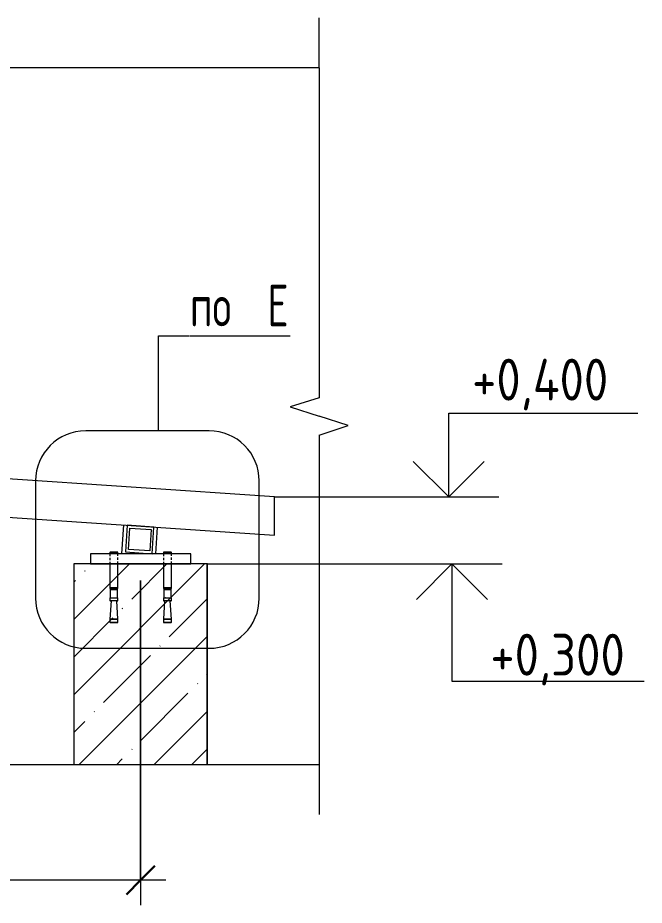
# Model space of a CAD drawing. Header units: millimetres. Extents: x 18265 to 85480, y -42500 to 14888.
# Drawn here: x 55431 to 56368, y -210 to 1116 of the extents above; entities that cross this region are included whole.
import ezdxf

# ---------------------------------------------------------------- set-up
doc = ezdxf.new("R2010")
doc.units = ezdxf.units.MM
doc.linetypes.add('01 Штриховая _4 мм_', pattern=[6, 3.5, -2.5])
for name, color, linetype, lineweight in [('AA_Dim', 7, 'Continuous', 9), ('AA_Dim-25', 7, 'Continuous', 9), ('AA_Oformlenie', 7, 'Continuous', 9), ('AA_Vinoska', 7, 'Continuous', 9), ('AA_Visotnaya otmetka', 7, 'Continuous', 9), ('AF_Balki', 7, 'Continuous', 20), ('AF_Pokritie', 7, 'Continuous', 9), ('AF_Stena', 7, '01 Штриховая _4 мм_', 20), ('AF_Stena_Гидроизоляция', 253, 'Continuous', 20), ('AF_Stena_Опалубка', 253, 'Continuous', 20), ('Gen_Fragment', 7, 'Continuous', 9), ('KR_Detal', 7, 'Continuous', 20)]:
    doc.layers.add(name, color=color, linetype=linetype, lineweight=lineweight)
doc.styles.add('ISOCPEUR_6', font='isocpeur.TTF', dxfattribs={"width": 0.85, "height": 62.5})
doc.styles.add('ISOCPEUR_7', font='isocpeur.TTF', dxfattribs={"width": 0.9, "height": 62.5})
doc.styles.add('ISOCPEUR_8', font='isocpeur.TTF', dxfattribs={"width": 0.7, "height": 62.5})
doc.dimstyles.new('05_Округл_5мм__прозр__1', dxfattribs={"dimscale": 304.8, "dimtxt": 62.672186, "dimasz": 0.139436, "dimexe": 0.123031, "dimexo": 0.082021, "dimgap": 0.008202, "dimtad": 1, "dimdec": 0, "dimrnd": 5, "dimdsep": 46, "dimtxsty": 'ISOCPEUR_7', "dimblk1": 'OBLIQUE', "dimblk2": 'OBLIQUE', "dimsah": 1, "dimcen": 0.09, "dimdle": 0.123031, "dimazin": 0, "dimtfac": 1, "dimtdec": 4, "dimtix": 1, "dimtmove": 0, "dimatfit": 3, "dimfxl": 1, "dimtvp": 1, "dimtolj": 1, "dimtzin": 0, "dimlwd": 18, "dimlwe": 18, "dimarcsym": 2})

# ---------------------------------------------------------------- blocks, each defined once
blk = doc.blocks.new('354_Прокат Лист _НесКаркас_РабПлоск_ - 354_Прокат Лист _НесКаркас_РабПлоск_-4000525-КР_РЗ_Км_3')
at = {"layer": 'AF_Balki'}
for p, q in [((22445.1, 315), (22295.1, 315)), ((22295.1, 315), (22295.1, 300)), ((22445.1, 300), (22445.1, 315)), ((22295.1, 300), (22445.1, 300))]:
    blk.add_line(p, q, dxfattribs=at)
blk = doc.blocks.new('253_Профиль гнутый сварной квадратный _НесКаркас_Балка_ - Балка_40х4-3820777-КР_РЗ_Км_3')
at = {"layer": 'AF_Balki'}
for p, q in [((22350.1, 357.8), (22347.4, 317.8)), ((22390, 355.1), (22350.1, 357.8)), ((22351.7, 321.6), (22353.8, 353.5)), ((22353.8, 353.5), (22385.8, 351.4)), ((22385.8, 351.4), (22383.6, 319.4)), ((22387.3, 315.2), (22390, 355.1)), ((22383.6, 319.4), (22351.7, 321.6)), ((22347.4, 317.8), (22387.3, 315.2))]:
    blk.add_line(p, q, dxfattribs=at)
blk = doc.blocks.new('354_Прокат Лист _НесКаркас_РабПлоск_ - 354_Прокат Лист _НесКаркас_РабПлоск_-4003191-КР_РЗ_Км_3')
at = {"layer": 'AF_Balki'}
for p, q in [((22342.2, 315), (22345.1, 358.1)), ((22395, 354.7), (22392.3, 315))]:
    blk.add_line(p, q, dxfattribs=at)
blk = doc.blocks.new('354_Анкер клиновой _СоедНесК_РабПлоск_ - M12x120_20-V104-КР_РЗ_Км_3')
at = {"layer": 'KR_Detal', "lineweight": 9}
for p, q in [((22324.1, 317.5), (22324.1, 315)), ((22330.1, 317.5), (22324.3, 317.5)), ((22324.3, 317.5), (22330.1, 317.5)), ((22330.1, 317.5), (22335.9, 317.5)), ((22335.9, 317.5), (22330.1, 317.5)), ((22336.1, 315), (22336.1, 317.5)), ((22324.1, 300), (22324.1, 264.1)), ((22336.1, 264.1), (22336.1, 300)), ((22324.1, 264.1), (22324.7, 261.7)), ((22330.1, 264.1), (22324.2, 264.1)), ((22324.2, 264.1), (22330.1, 264.1)), ((22324.7, 261.7), (22324.7, 249.5)), ((22330.1, 261.7), (22324.7, 261.7)), ((22324.7, 261.7), (22330.1, 261.7)), ((22330.1, 264.1), (22336, 264.1)), ((22336, 264.1), (22330.1, 264.1)), ((22330.1, 261.7), (22335.4, 261.7)), ((22335.4, 261.7), (22330.1, 261.7)), ((22335.5, 261.7), (22336.1, 264.1)), ((22335.5, 249.5), (22335.5, 261.7)), ((22325.9, 244.7), (22324.1, 217.5)), ((22324.6, 249.5), (22324.3, 249.5)), ((22324.3, 249.5), (22330.1, 249.5)), ((22330.1, 244.7), (22324.3, 244.7)), ((22324.3, 244.7), (22325.8, 244.7)), ((22324.9, 249.5), (22324.7, 249.5)), ((22325.9, 244.7), (22326, 244.7)), ((22330.1, 249.5), (22335.9, 249.5)), ((22335.9, 244.7), (22330.1, 244.7)), ((22334.2, 244.7), (22334.2, 244.7)), ((22336.1, 217.5), (22334.3, 244.7)), ((22334.3, 244.7), (22335.9, 244.7)), ((22335.4, 249.5), (22335.3, 249.5)), ((22335.9, 249.5), (22335.6, 249.5)), ((22324.1, 217.5), (22324.1, 212.7)), ((22330.1, 217.5), (22324.2, 217.5)), ((22324.2, 217.5), (22330.1, 217.5)), ((22330.1, 212.7), (22324.3, 212.7)), ((22324.3, 212.7), (22330.1, 212.7)), ((22330.1, 217.5), (22336, 217.5)), ((22336, 217.5), (22330.1, 217.5)), ((22330.1, 212.7), (22335.9, 212.7)), ((22335.9, 212.7), (22330.1, 212.7)), ((22336.1, 212.7), (22336.1, 217.5))]:
    blk.add_line(p, q, dxfattribs=at)
at = {"layer": 'KR_Detal', "linetype": '01 Штриховая _4 мм_', "lineweight": 9}
for p, q in [((22324.1, 317.5), (22324.3, 317.5)), ((22324.1, 315), (22324.1, 300)), ((22335.9, 317.5), (22336.1, 317.5)), ((22336.1, 300), (22336.1, 315)), ((22324.1, 249.5), (22324.1, 244.7)), ((22324.1, 249.5), (22324.3, 249.5)), ((22324.3, 244.7), (22324.1, 244.7)), ((22335.9, 249.5), (22336.1, 249.5)), ((22336.1, 244.7), (22335.9, 244.7)), ((22336.1, 244.7), (22336.1, 249.5)), ((22324.3, 212.7), (22324.1, 212.7)), ((22336.1, 212.7), (22335.9, 212.7))]:
    blk.add_line(p, q, dxfattribs=at)
blk = doc.blocks.new('354_Анкер клиновой _СоедНесК_РабПлоск_ - M12x120_20-V105-КР_РЗ_Км_3')
at = {"layer": 'KR_Detal', "lineweight": 9}
for p, q in [((22324.1, 317.5), (22324.1, 315)), ((22324.1, 317.5), (22330.1, 317.5)), ((22330.1, 317.5), (22324.3, 317.5)), ((22330.1, 317.5), (22336.1, 317.5)), ((22335.9, 317.5), (22330.1, 317.5)), ((22336.1, 315), (22336.1, 317.5)), ((22324.1, 300), (22324.1, 264.1)), ((22336.1, 264.1), (22336.1, 300)), ((22324.1, 264.1), (22324.7, 261.7)), ((22330.1, 264.1), (22324.2, 264.1)), ((22324.2, 264.1), (22330.1, 264.1)), ((22324.7, 261.7), (22324.7, 249.5)), ((22330.1, 261.7), (22324.7, 261.7)), ((22324.7, 261.7), (22330.1, 261.7)), ((22330.1, 264.1), (22336, 264.1)), ((22336, 264.1), (22330.1, 264.1)), ((22330.1, 261.7), (22335.4, 261.7)), ((22335.4, 261.7), (22330.1, 261.7)), ((22335.5, 261.7), (22336.1, 264.1)), ((22335.5, 249.5), (22335.5, 261.7)), ((22324.1, 249.5), (22324.1, 244.7)), ((22324.1, 249.5), (22330.1, 249.5)), ((22325.9, 244.7), (22324.1, 217.5)), ((22330.1, 244.7), (22324.1, 244.7)), ((22324.6, 249.5), (22324.3, 249.5)), ((22324.3, 244.7), (22325.8, 244.7)), ((22324.9, 249.5), (22324.7, 249.5)), ((22325.9, 244.7), (22326, 244.7)), ((22330.1, 249.5), (22336.1, 249.5)), ((22336.1, 244.7), (22330.1, 244.7)), ((22334.2, 244.7), (22334.2, 244.7)), ((22336.1, 217.5), (22334.3, 244.7)), ((22334.3, 244.7), (22335.9, 244.7)), ((22335.4, 249.5), (22335.3, 249.5)), ((22335.9, 249.5), (22335.6, 249.5)), ((22336.1, 244.7), (22336.1, 249.5)), ((22324.1, 217.5), (22324.1, 212.7)), ((22330.1, 212.7), (22324.1, 212.7)), ((22330.1, 217.5), (22324.2, 217.5)), ((22324.2, 217.5), (22330.1, 217.5)), ((22324.3, 212.7), (22330.1, 212.7)), ((22330.1, 217.5), (22336, 217.5)), ((22336, 217.5), (22330.1, 217.5)), ((22330.1, 212.7), (22335.9, 212.7)), ((22336.1, 212.7), (22330.1, 212.7)), ((22336.1, 212.7), (22336.1, 217.5))]:
    blk.add_line(p, q, dxfattribs=at)
at = {"layer": 'KR_Detal', "linetype": '01 Штриховая _4 мм_', "lineweight": 9}
for p, q in [((22324.1, 315), (22324.1, 300)), ((22336.1, 300), (22336.1, 315))]:
    blk.add_line(p, q, dxfattribs=at)
blk = doc.blocks.new('354_Анкер клиновой _СоедНесК_РабПлоск_ - M12x120_20-V106-КР_РЗ_Км_3')
at = {"layer": 'KR_Detal', "lineweight": 9}
for p, q in [((22404.1, 317.5), (22404.1, 315)), ((22410.1, 317.5), (22404.3, 317.5)), ((22404.3, 317.5), (22410.1, 317.5)), ((22410.1, 317.5), (22415.9, 317.5)), ((22415.9, 317.5), (22410.1, 317.5)), ((22416.1, 315), (22416.1, 317.5)), ((22404.1, 300), (22404.1, 264.1)), ((22416.1, 264.1), (22416.1, 300)), ((22404.1, 264.1), (22404.7, 261.7)), ((22410.1, 264.1), (22404.2, 264.1)), ((22404.2, 264.1), (22410.1, 264.1)), ((22404.7, 261.7), (22404.7, 249.5)), ((22406.6, 261.7), (22404.7, 261.7)), ((22404.7, 261.7), (22406.6, 261.7)), ((22410.1, 261.7), (22406.8, 261.7)), ((22406.8, 261.7), (22410.1, 261.7)), ((22410.1, 264.1), (22413.7, 264.1)), ((22413.7, 264.1), (22410.1, 264.1)), ((22410.1, 261.7), (22413.5, 261.7)), ((22413.5, 261.7), (22410.1, 261.7)), ((22413.8, 261.7), (22415.4, 261.7)), ((22415.4, 261.7), (22413.8, 261.7)), ((22413.9, 264.1), (22416, 264.1)), ((22416, 264.1), (22413.9, 264.1)), ((22415.5, 261.7), (22416.1, 264.1)), ((22415.5, 249.5), (22415.5, 261.7)), ((22405.9, 244.7), (22404.1, 217.5)), ((22404.6, 249.5), (22404.3, 249.5)), ((22404.3, 249.5), (22406.8, 249.5)), ((22406.8, 244.7), (22404.3, 244.7)), ((22404.3, 244.7), (22405.8, 244.7)), ((22404.9, 249.5), (22404.7, 249.5)), ((22405.9, 244.7), (22406, 244.7)), ((22407, 249.5), (22406.8, 249.5)), ((22406.8, 249.5), (22407, 249.5)), ((22407.1, 249.5), (22410.1, 249.5)), ((22410.1, 244.7), (22407.1, 244.7)), ((22410.1, 249.5), (22415.9, 249.5)), ((22415.9, 244.7), (22410.1, 244.7)), ((22413.9, 249.5), (22413.8, 249.5)), ((22414.2, 244.7), (22414.2, 244.7)), ((22416.1, 217.5), (22414.3, 244.7)), ((22414.3, 244.7), (22415.9, 244.7)), ((22415.4, 249.5), (22415.3, 249.5)), ((22415.9, 249.5), (22415.6, 249.5)), ((22404.1, 217.5), (22404.1, 212.7)), ((22410.1, 217.5), (22404.2, 217.5)), ((22404.2, 217.5), (22410.1, 217.5)), ((22406.8, 212.7), (22404.3, 212.7)), ((22404.3, 212.7), (22406.8, 212.7)), ((22410.1, 212.7), (22407.1, 212.7)), ((22407.1, 212.7), (22410.1, 212.7)), ((22410.1, 217.5), (22413.7, 217.5)), ((22413.7, 217.5), (22410.1, 217.5)), ((22410.1, 212.7), (22415.9, 212.7)), ((22415.9, 212.7), (22410.1, 212.7)), ((22413.9, 217.5), (22416, 217.5)), ((22416, 217.5), (22413.9, 217.5)), ((22416.1, 212.7), (22416.1, 217.5))]:
    blk.add_line(p, q, dxfattribs=at)
at = {"layer": 'KR_Detal', "linetype": '01 Штриховая _4 мм_', "lineweight": 9}
for p, q in [((22404.1, 317.5), (22404.3, 317.5)), ((22404.1, 315), (22404.1, 300)), ((22415.9, 317.5), (22416.1, 317.5)), ((22416.1, 300), (22416.1, 315)), ((22406.6, 261.7), (22406.8, 261.7)), ((22413.5, 261.7), (22413.7, 261.7)), ((22413.8, 264.1), (22413.9, 264.1)), ((22404.1, 249.5), (22404.1, 244.7)), ((22404.1, 249.5), (22404.3, 249.5)), ((22404.3, 244.7), (22404.1, 244.7)), ((22407.1, 244.7), (22406.8, 244.7)), ((22415.9, 249.5), (22416.1, 249.5)), ((22416.1, 244.7), (22415.9, 244.7)), ((22416.1, 244.7), (22416.1, 249.5)), ((22404.3, 212.7), (22404.1, 212.7)), ((22407.1, 212.7), (22406.8, 212.7)), ((22413.8, 217.5), (22413.9, 217.5)), ((22416.1, 212.7), (22415.9, 212.7))]:
    blk.add_line(p, q, dxfattribs=at)
blk = doc.blocks.new('354_Анкер клиновой _СоедНесК_РабПлоск_ - M12x120_20-V107-КР_РЗ_Км_3')
at = {"layer": 'KR_Detal', "lineweight": 9}
for p, q in [((22404.1, 317.5), (22404.1, 315)), ((22404.1, 317.5), (22410.1, 317.5)), ((22410.1, 317.5), (22404.3, 317.5)), ((22410.1, 317.5), (22416.1, 317.5)), ((22415.9, 317.5), (22410.1, 317.5)), ((22416.1, 315), (22416.1, 317.5)), ((22404.1, 300), (22404.1, 264.1)), ((22416.1, 264.1), (22416.1, 300)), ((22404.1, 264.1), (22404.7, 261.7)), ((22410.1, 264.1), (22404.2, 264.1)), ((22404.2, 264.1), (22410.1, 264.1)), ((22404.7, 261.7), (22404.7, 249.5)), ((22406.6, 261.7), (22404.7, 261.7)), ((22404.7, 261.7), (22410.1, 261.7)), ((22410.1, 261.7), (22406.8, 261.7)), ((22410.1, 264.1), (22416, 264.1)), ((22413.7, 264.1), (22410.1, 264.1)), ((22410.1, 261.7), (22415.4, 261.7)), ((22413.5, 261.7), (22410.1, 261.7)), ((22415.4, 261.7), (22413.8, 261.7)), ((22416, 264.1), (22413.9, 264.1)), ((22415.5, 261.7), (22416.1, 264.1)), ((22415.5, 249.5), (22415.5, 261.7)), ((22404.1, 249.5), (22404.1, 244.7)), ((22404.1, 249.5), (22410.1, 249.5)), ((22405.9, 244.7), (22404.1, 217.5)), ((22410.1, 244.7), (22404.1, 244.7)), ((22404.6, 249.5), (22404.3, 249.5)), ((22404.3, 244.7), (22405.8, 244.7)), ((22404.9, 249.5), (22404.7, 249.5)), ((22405.9, 244.7), (22406, 244.7)), ((22410.1, 249.5), (22416.1, 249.5)), ((22416.1, 244.7), (22410.1, 244.7)), ((22413.9, 249.5), (22413.8, 249.5)), ((22414.2, 244.7), (22414.2, 244.7)), ((22416.1, 217.5), (22414.3, 244.7)), ((22414.3, 244.7), (22415.9, 244.7)), ((22415.4, 249.5), (22415.3, 249.5)), ((22415.9, 249.5), (22415.6, 249.5)), ((22416.1, 244.7), (22416.1, 249.5)), ((22404.1, 217.5), (22404.1, 212.7)), ((22410.1, 212.7), (22404.1, 212.7)), ((22410.1, 217.5), (22404.2, 217.5)), ((22404.2, 217.5), (22410.1, 217.5)), ((22404.3, 212.7), (22406.8, 212.7)), ((22407.1, 212.7), (22410.1, 212.7)), ((22410.1, 217.5), (22416, 217.5)), ((22413.7, 217.5), (22410.1, 217.5)), ((22410.1, 212.7), (22415.9, 212.7)), ((22416.1, 212.7), (22410.1, 212.7)), ((22416, 217.5), (22413.9, 217.5)), ((22416.1, 212.7), (22416.1, 217.5))]:
    blk.add_line(p, q, dxfattribs=at)
at = {"layer": 'KR_Detal', "linetype": '01 Штриховая _4 мм_', "lineweight": 9}
for p, q in [((22404.1, 315), (22404.1, 300)), ((22416.1, 300), (22416.1, 315))]:
    blk.add_line(p, q, dxfattribs=at)
blk = doc.blocks.new('011_ЛинияОбрыва _ЭлУзла_Линия_ - Тип 1-3825079-КР_РЗ_Км_3')
at = {"layer": 'AA_Oformlenie'}
blk.add_line((22636.8, 0), (20914.3, 0), dxfattribs=at)
blk = doc.blocks.new('011_ЛинияОбрыва _ЭлУзла_Линия_ - Тип 1-3825109-КР_РЗ_Км_3')
at = {"layer": 'AA_Oformlenie'}
blk.add_line((22636.8, 1040.6), (20934.3, 1040.6), dxfattribs=at)
blk = doc.blocks.new('011_ЛинияОбрыва _ЭлУзла_Линия_ - Тип 1-3824937-КР_РЗ_Км_3')
at = {"layer": 'AA_Oformlenie'}
for p, q in [((22636.8, 1040.6), (22636.8, 548.1)), ((22636.8, 492.4), (22636.8, 0.6))]:
    blk.add_line(p, q, dxfattribs=at)
blk = doc.blocks.new('Высотные отметки - Стрелка вверх-400292-КР_РЗ_Км_3')
at = {"layer": 'AA_Vinoska'}
for p, q in [((19148.6, 725), (18866.1, 725)), ((19148.6, 600), (19148.6, 725)), ((19148.6, 600), (19095.6, 653)), ((19148.6, 600), (19201.6, 653)), ((19223.6, 600), (19073.6, 600))]:
    blk.add_line(p, q, dxfattribs=at)
blk = doc.blocks.new('Высотные отметки - Стрелка вниз высокая-400290-КР_РЗ_Км_3')
at = {"layer": 'AA_Vinoska'}
for p, q in [((22760.3, 300), (22910.3, 300)), ((22835.3, 300), (22782.3, 247)), ((22835.3, 300), (22835.3, 125)), ((22835.3, 300), (22888.4, 247)), ((22835.3, 125), (23122.8, 125))]:
    blk.add_line(p, q, dxfattribs=at)
blk = doc.blocks.new('DIMBLOCK46-КР_РЗ_Км_3')
at = {"layer": 'AA_Dim-25', "lineweight": 18}
for p, q in [((54976.6, 280.5), (54976.6, -209.8)), ((54976.6, -172.3), (54976.6, 280.5)), ((55615.1, 275), (55615.1, -209.8)), ((55615.1, -172.3), (55615.1, 275)), ((55652.6, -172.3), (54976.6, -172.3))]:
    blk.add_line(p, q, dxfattribs=at)
at = {"layer": 'AA_Dim-25', "lineweight": 30}
for p, q in [((54976.6, -172.3), (54997.8, -151)), ((55615.1, -172.3), (55636.4, -151)), ((54976.6, -172.3), (54955.3, -193.5)), ((55615.1, -172.3), (55593.9, -193.5))]:
    blk.add_line(p, q, dxfattribs=at)
at = {"layer": 'AA_Dim-25', "color": 0, "lineweight": 18, "insert": (55235, -88.3), "char_height": 62.5, "width": 146.156, "attachment_point": 1, "line_spacing_factor": 1.135194, "style": 'ISOCPEUR_7'}
blk.add_mtext('640', dxfattribs=at)
blk = doc.blocks.new('_Oblique')
at = {"color": 0, "linetype": 'ByBlock', "lineweight": -2}
blk.add_line((-0.5, -0.5), (0.5, 0.5), dxfattribs=at)
blk = doc.blocks.new('Вид узла - Номер узла 6мм-393529-КР_РЗ_Км_3')
at = {"layer": 'Gen_Fragment'}
blk.add_line((22443.7, 640.8), (22593.7, 640.8), dxfattribs=at)

msp = doc.modelspace()

# ---------------------------------------------------------------- hatches: boundary and pattern name
at = {"layer": 'AF_Stena', "linetype": 'Continuous', "lineweight": 9}
h = msp.add_hatch(dxfattribs=at)
h.set_pattern_fill('FP_2', color=256, style=0, pattern_type=2)
h.set_pattern_definition([(45, (54324.794, -300), (-56.1266, 56.1266), []), (45, (54380.92, -300), (-56.1266, 56.1266), [99.219, -19.844, 0.8382, -19.006])])
h.paths.add_polyline_path([(55527.5412, 0), (55715.1248, 0), (55715.1248, 300), (55515.1248, 300), (55515.1248, 0)])
at = {"layer": 'AF_Stena', "linetype": 'Continuous'}
msp.add_hatch(color=256, dxfattribs=at).paths.add_polyline_path([(55714.1248, 0), (55715.1248, 0), (55715.1248, 300), (55714.1248, 300), (55714.1248, 69.925)])

# ---------------------------------------------------------------- linework, layer by layer
at = {"layer": 'AA_Vinoska'}
for p, q in [((55881.8504, 1040.6003), (55881.8504, 1115.6003)), ((55881.8504, 548.1003), (55838.5491, 534.3503)), ((55838.5491, 534.3503), (55881.8504, 520.6003)), ((55925.1754, 506.5231), (55881.8504, 520.6003)), ((55881.8504, 492.446), (55925.1754, 506.5231)), ((55881.8504, 0.6003), (55881.8504, -74.3997))]:
    msp.add_line(p, q, dxfattribs=at)
at = {"layer": 'AA_Visotnaya otmetka'}
for p, q in [((55815.1248, 400), (56010.8352, 400)), ((56010.8352, 400), (56075.6015, 400)), ((55715.1248, 300), (56018.0314, 300)), ((56018.0314, 300), (56080.399, 300))]:
    msp.add_line(p, q, dxfattribs=at)
at = {"layer": 'AF_Pokritie', "lineweight": 20}
for p, q in [((55815.1248, 400), (54535.1248, 485.9)), ((54535.1248, 428.9), (55815.1248, 343)), ((55815.1248, 343), (55815.1248, 400))]:
    msp.add_line(p, q, dxfattribs=at)
at = {"layer": 'AF_Stena_Гидроизоляция'}
for p, q in [((55715.1248, 300), (55714.1248, 300)), ((55714.1248, 300), (55714.1248, 0)), ((55715.1248, 0), (55715.1248, 300))]:
    msp.add_line(p, q, dxfattribs=at)
at = {"layer": 'AF_Stena_Опалубка'}
for p, q in [((55715.1248, 300), (55515.1248, 300)), ((55515.1248, 300), (55515.1248, 0)), ((55715.1248, 0), (55715.1248, 300))]:
    msp.add_line(p, q, dxfattribs=at)
at = {"layer": 'Gen_Fragment'}
for p, q in [((55641.9133, 640.7894), (55687.6527, 640.7894)), ((55641.9133, 498.8396), (55641.9133, 640.7894)), ((55717.4363, 498.8396), (55533.0658, 498.8396)), ((55458.0658, 423.8396), (55458.0658, 248.9324)), ((55792.4363, 248.9324), (55792.4363, 423.8396)), ((55533.0658, 173.9324), (55717.4363, 173.9324))]:
    msp.add_line(p, q, dxfattribs=at)
for centre, start, end in [((55533.0658, 423.8396), 90, 180), ((55717.4363, 423.8396), 0, 90), ((55533.0658, 248.9324), 180, 270), ((55717.4363, 248.9324), 270, 0)]:
    msp.add_arc(centre, 75, start, end, dxfattribs=at)

# ---------------------------------------------------------------- block references
at = {"layer": 'AA_Oformlenie'}
for name in ['011_ЛинияОбрыва _ЭлУзла_Линия_ - Тип 1-3825109-КР_РЗ_Км_3', '011_ЛинияОбрыва _ЭлУзла_Линия_ - Тип 1-3824937-КР_РЗ_Км_3', '011_ЛинияОбрыва _ЭлУзла_Линия_ - Тип 1-3825079-КР_РЗ_Км_3']:
    msp.add_blockref(name, (33245.0631, 0), dxfattribs=at)
at = {"layer": 'AA_Vinoska'}
msp.add_blockref('Высотные отметки - Стрелка вниз высокая-400290-КР_РЗ_Км_3', (33245.0631, 0), dxfattribs=at)
at = {"layer": 'AA_Visotnaya otmetka', "extrusion": (0, 0, -1)}
msp.add_blockref('Высотные отметки - Стрелка вверх-400292-КР_РЗ_Км_3', (-75224.2129, -200), dxfattribs=at)
at = {"layer": 'AF_Balki'}
for name in ['354_Прокат Лист _НесКаркас_РабПлоск_ - 354_Прокат Лист _НесКаркас_РабПлоск_-4003191-КР_РЗ_Км_3', '253_Профиль гнутый сварной квадратный _НесКаркас_Балка_ - Балка_40х4-3820777-КР_РЗ_Км_3', '354_Прокат Лист _НесКаркас_РабПлоск_ - 354_Прокат Лист _НесКаркас_РабПлоск_-4000525-КР_РЗ_Км_3']:
    msp.add_blockref(name, (33245.0631, 0), dxfattribs=at)
at = {"layer": 'Gen_Fragment'}
msp.add_blockref('Вид узла - Номер узла 6мм-393529-КР_РЗ_Км_3', (33245.0631, 0), dxfattribs=at)
at = {"layer": 'KR_Detal', "linetype": '01 Штриховая _4 мм_', "lineweight": 9}
for name in ['354_Анкер клиновой _СоедНесК_РабПлоск_ - M12x120_20-V104-КР_РЗ_Км_3', '354_Анкер клиновой _СоедНесК_РабПлоск_ - M12x120_20-V105-КР_РЗ_Км_3', '354_Анкер клиновой _СоедНесК_РабПлоск_ - M12x120_20-V106-КР_РЗ_Км_3', '354_Анкер клиновой _СоедНесК_РабПлоск_ - M12x120_20-V107-КР_РЗ_Км_3']:
    msp.add_blockref(name, (33245.0631, 0), dxfattribs=at)

# ---------------------------------------------------------------- texts
at = {"layer": 'AA_Visotnaya otmetka', "char_height": 62.5, "attachment_point": 1, "line_spacing_factor": 1.135194, "style": 'ISOCPEUR_6'}
for s, insert, width in [('+0,400', (56110.6367, 606.4199), 245.915618), ('+0,300', (56137.941, 195.6705), 239.899334)]:
    msp.add_mtext(s, dxfattribs=dict(at, insert=insert, width=width))
at = {"layer": 'Gen_Fragment', "char_height": 62.5, "attachment_point": 1, "style": 'ISOCPEUR_8'}
for s, insert, width in [('\\fISOCPEUR|b0|i0|c204|p34|;\\W.7; ', (55751.242, 717.141), 32.267922), ('\\fISOCPEUR|b0|i0|c204|p34|;\\W.7; ', (55777.8657, 717.141), 32.267922), ('\\fISOCPEUR|b0|i0|c204|p34|;\\W.7;Е', (55804.4894, 717.141), 37.879734), ('по', (55688.7342, 717.141), 75.759469)]:
    msp.add_mtext(s, dxfattribs=dict(at, insert=insert, width=width))

# ---------------------------------------------------------------- dimensions: what is measured, and where the dimension line sits
at = {"layer": 'AA_Dim', "lineweight": 18}
dim = msp.add_linear_dim(base=(54976.5892, -172.2672), p1=(55615.1248, 300), p2=(54976.5892, 305.4849), dimstyle='05_Округл_5мм__прозр__1', override={"dimpost": '<>', "dimfxl": 638.559091}, dxfattribs=at)
dim.commit()
dim.dimension.update_dxf_attribs({"geometry": 'DIMBLOCK46-КР_РЗ_Км_3', "text_midpoint": (55295.857, -138.5172)})

doc.saveas('drawing.dxf')
